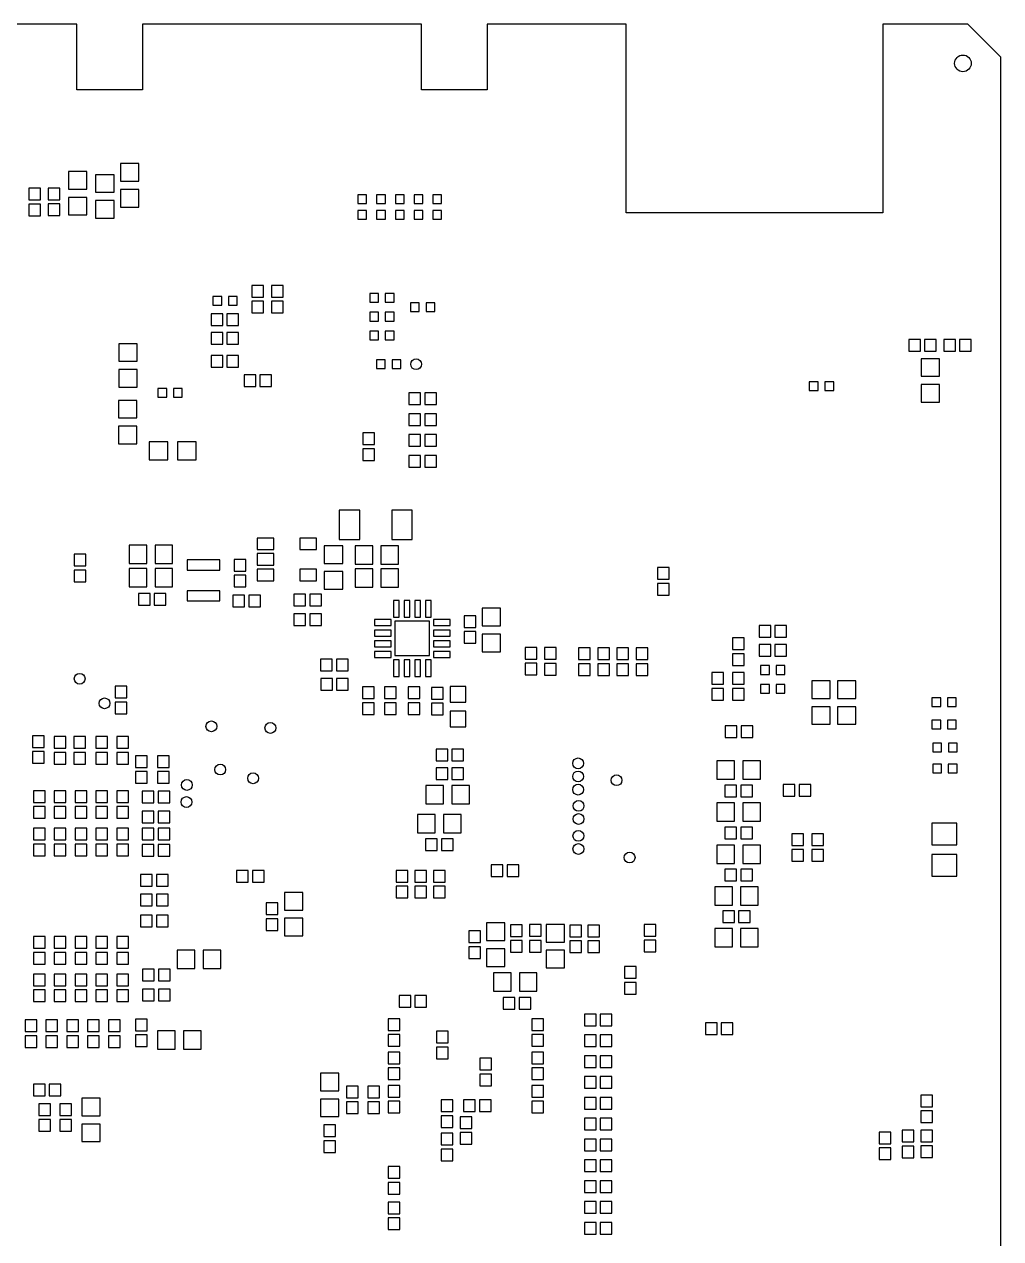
# Model space of a CAD drawing. Extents: x -6 to 122, y -39 to 112.
# Drawn here: x 57.1 to 116.6, y 37.6 to 111.6 of the extents above; entities that cross this region are included whole.
import ezdxf

# ---------------------------------------------------------------- set-up
doc = ezdxf.new("R2010")
doc.units = 0
doc.layers.add('BG_OUTLINE', color=253, linetype='CONTINUOUS')
doc.layers.add('PIN_PASTEMASK_BOTTOM', color=85, linetype='CONTINUOUS')

msp = doc.modelspace()

# ---------------------------------------------------------------- linework, layer by layer
at = {"layer": 'BG_OUTLINE'}
for points in [[(60.300006, 111.59998), (33.00001, 111.59998)], [(60.300006, 107.599988), (60.300006, 111.59998)], [(81.300015, 111.59998), (64.299998, 111.59998)], [(64.299998, 111.59998), (64.299998, 107.599988)], [(81.300015, 107.599988), (81.300015, 111.59998)], [(93.774971, 111.59998), (85.300007, 111.59998)], [(85.300007, 111.59998), (85.300007, 107.599988)], [(93.774971, 100.100003), (93.774971, 111.59998)], [(114.599999, 111.59998), (109.424978, 111.600005)], [(109.424978, 111.600005), (109.424978, 100.100003)], [(116.599995, 109.599984), (114.599999, 111.59998)], [(116.599995, 7.999984), (116.599995, 109.599984)], [(64.299998, 107.599988), (60.300006, 107.599988)], [(85.300007, 107.599988), (81.300015, 107.599988)], [(109.424978, 100.100003), (93.774971, 100.100003)]]:
    msp.add_lwpolyline(points, dxfattribs=at)
at = {"layer": 'PIN_PASTEMASK_BOTTOM'}
for points in [[(64.078968, 103.107287), (62.961368, 103.107287), (62.961368, 102.034899), (64.078968, 102.034899)], [(59.795715, 101.552705), (60.913315, 101.552705), (60.913315, 102.625093), (59.795715, 102.625093)], [(61.445318, 101.358852), (62.562918, 101.358852), (62.562918, 102.43124), (61.445318, 102.43124)], [(57.366967, 100.89327), (58.078167, 100.89327), (58.078167, 101.60447), (57.366967, 101.60447)], [(58.553858, 100.908561), (59.265058, 100.908561), (59.265058, 101.619761), (58.553858, 101.619761)], [(64.078968, 101.532487), (62.961368, 101.532487), (62.961368, 100.460099), (64.078968, 100.460099)], [(59.795715, 99.977905), (60.913315, 99.977905), (60.913315, 101.050293), (59.795715, 101.050293)], [(61.445318, 99.784052), (62.562918, 99.784052), (62.562918, 100.85644), (61.445318, 100.85644)], [(77.425398, 100.668557), (77.958798, 100.668557), (77.958798, 101.201957), (77.425398, 101.201957)], [(79.101798, 101.201931), (78.568398, 101.201931), (78.568398, 100.668531), (79.101798, 100.668531)], [(80.244798, 101.201957), (79.711398, 101.201957), (79.711398, 100.668557), (80.244798, 100.668557)], [(80.854398, 100.668557), (81.387798, 100.668557), (81.387798, 101.201957), (80.854398, 101.201957)], [(82.530798, 101.201957), (81.997398, 101.201957), (81.997398, 100.668557), (82.530798, 100.668557)], [(57.366967, 99.93056), (58.078167, 99.93056), (58.078167, 100.64176), (57.366967, 100.64176)], [(58.553858, 99.94585), (59.265058, 99.94585), (59.265058, 100.65705), (58.553858, 100.65705)], [(77.425398, 99.718546), (77.958798, 99.718546), (77.958798, 100.251946), (77.425398, 100.251946)], [(79.101798, 100.25192), (78.568398, 100.25192), (78.568398, 99.71852), (79.101798, 99.71852)], [(80.244798, 100.251946), (79.711398, 100.251946), (79.711398, 99.718546), (80.244798, 99.718546)], [(80.854398, 99.718546), (81.387798, 99.718546), (81.387798, 100.251946), (80.854398, 100.251946)], [(82.530798, 100.251946), (81.997398, 100.251946), (81.997398, 99.718546), (82.530798, 99.718546)], [(71.672298, 95.682562), (70.961098, 95.682562), (70.961098, 94.971362), (71.672298, 94.971362)], [(72.866098, 95.682562), (72.154898, 95.682562), (72.154898, 94.971362), (72.866098, 94.971362)], [(69.127192, 94.478551), (69.127192, 95.011951), (68.593792, 95.011951), (68.593792, 94.478551)], [(70.077203, 94.478551), (70.077203, 95.011951), (69.543803, 95.011951), (69.543803, 94.478551)], [(78.144192, 95.189751), (78.144192, 94.656351), (78.677592, 94.656351), (78.677592, 95.189751)], [(79.094203, 95.189751), (79.094203, 94.656351), (79.627603, 94.656351), (79.627603, 95.189751)], [(71.672298, 94.719851), (70.961098, 94.719851), (70.961098, 94.008651), (71.672298, 94.008651)], [(72.866098, 94.719851), (72.154898, 94.719851), (72.154898, 94.008651), (72.866098, 94.008651)], [(78.144218, 94.046751), (78.144218, 93.513351), (78.677618, 93.513351), (78.677618, 94.046751)], [(79.094228, 94.046751), (79.094228, 93.513351), (79.627628, 93.513351), (79.627628, 94.046751)], [(81.166792, 94.097551), (81.166792, 94.630951), (80.633392, 94.630951), (80.633392, 94.097551)], [(82.116803, 94.097551), (82.116803, 94.630951), (81.583403, 94.630951), (81.583403, 94.097551)], [(68.474387, 93.957851), (68.474387, 93.246651), (69.185587, 93.246651), (69.185587, 93.957851)], [(69.437098, 93.957851), (69.437098, 93.246651), (70.148298, 93.246651), (70.148298, 93.957851)], [(68.474387, 92.814851), (68.474387, 92.103651), (69.185587, 92.103651), (69.185587, 92.814851)], [(69.437098, 92.814851), (69.437098, 92.103651), (70.148298, 92.103651), (70.148298, 92.814851)], [(78.144192, 92.903751), (78.144192, 92.370351), (78.677592, 92.370351), (78.677592, 92.903751)], [(79.094203, 92.903751), (79.094203, 92.370351), (79.627603, 92.370351), (79.627603, 92.903751)], [(62.852402, 91.056663), (63.970002, 91.056663), (63.970002, 92.129051), (62.852402, 92.129051)], [(111.711689, 91.6686), (111.711689, 92.3798), (111.000489, 92.3798), (111.000489, 91.6686)], [(112.6744, 91.6686), (112.6744, 92.3798), (111.9632, 92.3798), (111.9632, 91.6686)], [(113.127587, 92.383051), (113.127587, 91.671851), (113.838787, 91.671851), (113.838787, 92.383051)], [(114.090298, 92.383051), (114.090298, 91.671851), (114.801498, 91.671851), (114.801498, 92.383051)], [(68.474387, 91.417851), (68.474387, 90.706651), (69.185587, 90.706651), (69.185587, 91.417851)], [(69.437098, 91.417851), (69.437098, 90.706651), (70.148298, 90.706651), (70.148298, 91.417851)], [(78.557095, 91.1479), (78.557095, 90.6145), (79.090495, 90.6145), (79.090495, 91.1479)], [(79.507105, 91.1479), (79.507105, 90.6145), (80.040505, 90.6145), (80.040505, 91.1479)], [(112.873587, 91.214194), (111.755987, 91.214194), (111.755987, 90.141806), (112.873587, 90.141806)], [(62.852402, 89.481863), (63.970002, 89.481863), (63.970002, 90.554251), (62.852402, 90.554251)], [(70.485559, 90.234211), (70.485559, 89.523011), (71.196759, 89.523011), (71.196759, 90.234211)], [(71.44827, 90.234211), (71.44827, 89.523011), (72.15947, 89.523011), (72.15947, 90.234211)], [(104.937255, 89.803732), (104.937255, 89.270332), (105.470655, 89.270332), (105.470655, 89.803732)], [(105.887266, 89.803732), (105.887266, 89.270332), (106.420666, 89.270332), (106.420666, 89.803732)], [(112.873587, 89.639394), (111.755987, 89.639394), (111.755987, 88.567006), (112.873587, 88.567006)], [(65.774367, 88.865151), (65.774367, 89.398551), (65.240967, 89.398551), (65.240967, 88.865151)], [(66.724378, 88.865151), (66.724378, 89.398551), (66.190978, 89.398551), (66.190978, 88.865151)], [(81.248098, 88.420651), (81.248098, 89.131851), (80.536898, 89.131851), (80.536898, 88.420651)], [(82.210808, 88.420651), (82.210808, 89.131851), (81.499608, 89.131851), (81.499608, 88.420651)], [(62.827002, 87.602263), (63.944602, 87.602263), (63.944602, 88.674651), (62.827002, 88.674651)], [(81.248098, 87.150651), (81.248098, 87.861851), (80.536898, 87.861851), (80.536898, 87.150651)], [(82.210808, 87.150651), (82.210808, 87.861851), (81.499608, 87.861851), (81.499608, 87.150651)], [(62.827002, 86.027463), (63.944602, 86.027463), (63.944602, 87.099851), (62.827002, 87.099851)], [(77.717498, 85.982251), (78.428698, 85.982251), (78.428698, 86.693451), (77.717498, 86.693451)], [(65.842998, 85.055151), (65.842998, 86.147351), (64.699998, 86.147351), (64.699998, 85.055151)], [(67.570198, 85.055151), (67.570198, 86.147351), (66.427198, 86.147351), (66.427198, 85.055151)], [(81.248098, 85.880651), (81.248098, 86.591851), (80.536898, 86.591851), (80.536898, 85.880651)], [(82.210808, 85.880651), (82.210808, 86.591851), (81.499608, 86.591851), (81.499608, 85.880651)], [(77.717498, 85.01954), (78.428698, 85.01954), (78.428698, 85.73074), (77.717498, 85.73074)], [(81.248098, 84.610651), (81.248098, 85.321851), (80.536898, 85.321851), (80.536898, 84.610651)], [(82.210808, 84.610651), (82.210808, 85.321851), (81.499608, 85.321851), (81.499608, 84.610651)], [(77.537742, 80.190492), (77.537742, 81.991403), (76.288036, 81.991403), (76.288036, 80.190492)], [(80.738142, 80.190492), (80.738142, 81.991403), (79.488436, 81.991403), (79.488436, 80.190492)], [(71.295108, 79.585629), (72.295106, 79.585629), (72.295106, 80.285628), (71.295108, 80.285628)], [(73.895102, 79.585629), (74.8951, 79.585629), (74.8951, 80.285628), (73.895102, 80.285628)], [(60.851898, 79.299562), (60.140698, 79.299562), (60.140698, 78.588362), (60.851898, 78.588362)], [(64.563092, 78.743226), (64.563092, 79.860826), (63.490704, 79.860826), (63.490704, 78.743226)], [(66.137892, 78.743226), (66.137892, 79.860826), (65.065504, 79.860826), (65.065504, 78.743226)], [(71.295108, 78.635619), (72.295106, 78.635619), (72.295106, 79.335617), (71.295108, 79.335617)], [(76.498272, 79.812845), (75.380672, 79.812845), (75.380672, 78.740457), (76.498272, 78.740457)], [(78.329892, 78.692426), (78.329892, 79.810026), (77.257504, 79.810026), (77.257504, 78.692426)], [(79.904692, 78.692426), (79.904692, 79.810026), (78.832304, 79.810026), (78.832304, 78.692426)], [(67.014725, 78.326767), (69.014721, 78.326767), (69.014721, 78.95176), (67.014725, 78.95176)], [(69.88871, 78.274723), (70.59991, 78.274723), (70.59991, 78.985923), (69.88871, 78.985923)], [(96.403287, 78.484755), (95.692087, 78.484755), (95.692087, 77.773555), (96.403287, 77.773555)], [(60.851898, 78.336851), (60.140698, 78.336851), (60.140698, 77.625651), (60.851898, 77.625651)], [(64.563092, 77.320877), (64.563092, 78.438477), (63.490704, 78.438477), (63.490704, 77.320877)], [(66.137892, 77.320877), (66.137892, 78.438477), (65.065504, 78.438477), (65.065504, 77.320877)], [(69.88871, 77.312012), (70.59991, 77.312012), (70.59991, 78.023212), (69.88871, 78.023212)], [(71.295108, 77.685608), (72.295106, 77.685608), (72.295106, 78.385606), (71.295108, 78.385606)], [(73.895102, 77.685608), (74.8951, 77.685608), (74.8951, 78.385606), (73.895102, 78.385606)], [(76.498272, 78.238045), (75.380672, 78.238045), (75.380672, 77.165657), (76.498272, 77.165657)], [(78.329892, 77.295426), (78.329892, 78.413026), (77.257504, 78.413026), (77.257504, 77.295426)], [(79.904692, 77.295426), (79.904692, 78.413026), (78.832304, 78.413026), (78.832304, 77.295426)], [(67.014725, 76.45179), (69.014721, 76.45179), (69.014721, 77.076783), (67.014725, 77.076783)], [(96.403287, 77.522045), (95.692087, 77.522045), (95.692087, 76.810845), (96.403287, 76.810845)], [(64.763498, 76.203251), (64.763498, 76.914451), (64.052298, 76.914451), (64.052298, 76.203251)], [(65.726208, 76.203251), (65.726208, 76.914451), (65.015008, 76.914451), (65.015008, 76.203251)], [(70.524218, 76.091948), (70.524218, 76.803148), (69.813018, 76.803148), (69.813018, 76.091948)], [(71.486928, 76.091948), (71.486928, 76.803148), (70.775728, 76.803148), (70.775728, 76.091948)], [(74.237698, 76.152451), (74.237698, 76.863651), (73.526498, 76.863651), (73.526498, 76.152451)], [(75.200408, 76.152451), (75.200408, 76.863651), (74.489208, 76.863651), (74.489208, 76.152451)], [(79.587192, 76.472745), (79.587192, 75.456745), (79.942792, 75.456745), (79.942792, 76.472745)], [(80.237203, 76.472745), (80.237203, 75.456745), (80.592803, 75.456745), (80.592803, 76.472745)], [(80.887392, 76.472745), (80.887392, 75.456745), (81.242992, 75.456745), (81.242992, 76.472745)], [(81.537404, 76.472745), (81.537404, 75.456745), (81.893004, 75.456745), (81.893004, 76.472745)], [(73.528987, 75.669851), (73.528987, 74.958651), (74.240187, 74.958651), (74.240187, 75.669851)], [(74.491698, 75.669851), (74.491698, 74.958651), (75.202898, 74.958651), (75.202898, 75.669851)], [(84.620202, 75.553062), (83.909002, 75.553062), (83.909002, 74.841862), (84.620202, 74.841862)], [(86.124948, 76.002845), (85.007348, 76.002845), (85.007348, 74.930457), (86.124948, 74.930457)], [(78.428698, 74.958651), (79.444698, 74.958651), (79.444698, 75.314251), (78.428698, 75.314251)], [(81.794198, 73.117151), (81.794198, 75.225351), (79.685998, 75.225351), (79.685998, 73.117151)], [(82.035498, 74.958651), (83.051498, 74.958651), (83.051498, 75.314251), (82.035498, 75.314251)], [(102.584098, 74.247451), (102.584098, 74.958651), (101.872898, 74.958651), (101.872898, 74.247451)], [(103.546808, 74.247451), (103.546808, 74.958651), (102.835608, 74.958651), (102.835608, 74.247451)], [(78.428698, 74.30864), (79.444698, 74.30864), (79.444698, 74.66424), (78.428698, 74.66424)], [(82.035498, 74.30864), (83.051498, 74.30864), (83.051498, 74.66424), (82.035498, 74.66424)], [(84.620202, 74.590351), (83.909002, 74.590351), (83.909002, 73.879151), (84.620202, 73.879151)], [(86.124948, 74.428045), (85.007348, 74.428045), (85.007348, 73.355657), (86.124948, 73.355657)], [(100.958498, 74.194162), (100.247298, 74.194162), (100.247298, 73.482962), (100.958498, 73.482962)], [(78.428698, 73.658654), (79.444698, 73.658654), (79.444698, 74.014254), (78.428698, 74.014254)], [(78.428698, 73.008642), (79.444698, 73.008642), (79.444698, 73.364242), (78.428698, 73.364242)], [(82.035498, 73.658654), (83.051498, 73.658654), (83.051498, 74.014254), (82.035498, 74.014254)], [(82.035498, 73.008642), (83.051498, 73.008642), (83.051498, 73.364242), (82.035498, 73.364242)], [(87.623498, 72.901251), (88.334698, 72.901251), (88.334698, 73.612451), (87.623498, 73.612451)], [(89.503098, 73.609962), (88.791898, 73.609962), (88.791898, 72.898762), (89.503098, 72.898762)], [(91.585898, 73.584562), (90.874698, 73.584562), (90.874698, 72.873362), (91.585898, 72.873362)], [(92.754298, 73.584562), (92.043098, 73.584562), (92.043098, 72.873362), (92.754298, 72.873362)], [(93.211498, 72.875851), (93.922698, 72.875851), (93.922698, 73.587051), (93.211498, 73.587051)], [(95.091098, 73.584562), (94.379898, 73.584562), (94.379898, 72.873362), (95.091098, 72.873362)], [(101.875387, 73.790251), (101.875387, 73.079051), (102.586587, 73.079051), (102.586587, 73.790251)], [(102.838098, 73.790251), (102.838098, 73.079051), (103.549298, 73.079051), (103.549298, 73.790251)], [(75.862764, 72.194496), (75.862764, 72.905696), (75.151564, 72.905696), (75.151564, 72.194496)], [(76.825475, 72.194496), (76.825475, 72.905696), (76.114275, 72.905696), (76.114275, 72.194496)], [(79.587192, 72.865945), (79.587192, 71.849945), (79.942792, 71.849945), (79.942792, 72.865945)], [(80.237203, 72.865945), (80.237203, 71.849945), (80.592803, 71.849945), (80.592803, 72.865945)], [(80.887392, 72.865945), (80.887392, 71.849945), (81.242992, 71.849945), (81.242992, 72.865945)], [(81.537404, 72.865945), (81.537404, 71.849945), (81.893004, 71.849945), (81.893004, 72.865945)], [(87.623498, 71.93854), (88.334698, 71.93854), (88.334698, 72.64974), (87.623498, 72.64974)], [(89.503098, 72.647251), (88.791898, 72.647251), (88.791898, 71.936051), (89.503098, 71.936051)], [(91.585898, 72.621851), (90.874698, 72.621851), (90.874698, 71.910651), (91.585898, 71.910651)], [(92.754298, 72.621851), (92.043098, 72.621851), (92.043098, 71.910651), (92.754298, 71.910651)], [(93.211498, 71.91314), (93.922698, 71.91314), (93.922698, 72.62434), (93.211498, 72.62434)], [(95.091098, 72.621851), (94.379898, 72.621851), (94.379898, 71.910651), (95.091098, 71.910651)], [(100.958498, 73.231451), (100.247298, 73.231451), (100.247298, 72.520251), (100.958498, 72.520251)], [(99.713898, 72.085962), (99.002698, 72.085962), (99.002698, 71.374762), (99.713898, 71.374762)], [(100.958498, 72.085962), (100.247298, 72.085962), (100.247298, 71.374762), (100.958498, 71.374762)], [(102.502818, 71.9741), (102.502818, 72.5075), (101.969418, 72.5075), (101.969418, 71.9741)], [(103.452828, 71.9741), (103.452828, 72.5075), (102.919428, 72.5075), (102.919428, 71.9741)], [(62.629898, 70.539051), (63.341098, 70.539051), (63.341098, 71.250251), (62.629898, 71.250251)], [(75.1586, 71.717306), (75.1586, 71.006106), (75.8698, 71.006106), (75.8698, 71.717306)], [(76.121311, 71.717306), (76.121311, 71.006106), (76.832511, 71.006106), (76.832511, 71.717306)], [(78.409902, 71.212151), (77.698702, 71.212151), (77.698702, 70.500951), (78.409902, 70.500951)], [(79.045003, 70.500951), (79.756203, 70.500951), (79.756203, 71.212151), (79.045003, 71.212151)], [(80.498798, 70.500951), (81.209998, 70.500951), (81.209998, 71.212151), (80.498798, 71.212151)], [(81.911596, 70.473748), (82.622796, 70.473748), (82.622796, 71.184948), (81.911596, 71.184948)], [(84.010348, 70.279489), (84.010348, 71.231989), (83.057848, 71.231989), (83.057848, 70.279489)], [(99.713898, 71.123251), (99.002698, 71.123251), (99.002698, 70.412051), (99.713898, 70.412051)], [(100.958498, 71.123251), (100.247298, 71.123251), (100.247298, 70.412051), (100.958498, 70.412051)], [(102.502792, 70.831151), (102.502792, 71.364551), (101.969392, 71.364551), (101.969392, 70.831151)], [(103.452803, 70.831151), (103.452803, 71.364551), (102.919403, 71.364551), (102.919403, 70.831151)], [(105.0798, 70.507606), (106.1974, 70.507606), (106.1974, 71.579994), (105.0798, 71.579994)], [(107.7722, 71.579994), (106.6546, 71.579994), (106.6546, 70.507606), (107.7722, 70.507606)], [(112.942192, 70.019697), (112.942192, 70.553097), (112.408792, 70.553097), (112.408792, 70.019697)], [(113.892203, 70.019697), (113.892203, 70.553097), (113.358803, 70.553097), (113.358803, 70.019697)], [(62.629898, 69.57634), (63.341098, 69.57634), (63.341098, 70.28754), (62.629898, 70.28754)], [(78.409902, 70.24944), (77.698702, 70.24944), (77.698702, 69.53824), (78.409902, 69.53824)], [(79.045003, 69.53824), (79.756203, 69.53824), (79.756203, 70.24944), (79.045003, 70.24944)], [(80.498798, 69.53824), (81.209998, 69.53824), (81.209998, 70.24944), (80.498798, 70.24944)], [(81.911596, 69.511037), (82.622796, 69.511037), (82.622796, 70.222237), (81.911596, 70.222237)], [(84.010348, 68.779314), (84.010348, 69.731814), (83.057848, 69.731814), (83.057848, 68.779314)], [(105.0798, 68.932806), (106.1974, 68.932806), (106.1974, 70.005194), (105.0798, 70.005194)], [(107.7722, 70.005194), (106.6546, 70.005194), (106.6546, 68.932806), (107.7722, 68.932806)], [(112.945164, 68.652771), (112.945164, 69.186171), (112.411764, 69.186171), (112.411764, 68.652771)], [(113.895175, 68.652771), (113.895175, 69.186171), (113.361775, 69.186171), (113.361775, 68.652771)], [(58.313828, 68.234941), (57.602628, 68.234941), (57.602628, 67.523741), (58.313828, 67.523741)], [(59.635949, 68.18282), (58.924749, 68.18282), (58.924749, 67.47162), (59.635949, 67.47162)], [(60.831451, 68.18282), (60.120251, 68.18282), (60.120251, 67.47162), (60.831451, 67.47162)], [(62.175949, 68.18282), (61.464749, 68.18282), (61.464749, 67.47162), (62.175949, 67.47162)], [(63.445949, 68.18282), (62.734749, 68.18282), (62.734749, 67.47162), (63.445949, 67.47162)], [(99.817987, 68.837251), (99.817987, 68.126051), (100.529187, 68.126051), (100.529187, 68.837251)], [(100.780698, 68.837251), (100.780698, 68.126051), (101.491898, 68.126051), (101.491898, 68.837251)], [(82.899199, 66.703651), (82.899199, 67.414851), (82.187999, 67.414851), (82.187999, 66.703651)], [(83.86191, 66.703651), (83.86191, 67.414851), (83.15071, 67.414851), (83.15071, 66.703651)], [(113.001857, 67.257498), (113.001857, 67.790898), (112.468457, 67.790898), (112.468457, 67.257498)], [(113.951868, 67.257498), (113.951868, 67.790898), (113.418468, 67.790898), (113.418468, 67.257498)], [(58.313828, 67.27223), (57.602628, 67.27223), (57.602628, 66.56103), (58.313828, 66.56103)], [(59.635949, 67.220109), (58.924749, 67.220109), (58.924749, 66.508909), (59.635949, 66.508909)], [(60.831451, 67.220109), (60.120251, 67.220109), (60.120251, 66.508909), (60.831451, 66.508909)], [(62.175949, 67.220109), (61.464749, 67.220109), (61.464749, 66.508909), (62.175949, 66.508909)], [(63.445949, 67.220109), (62.734749, 67.220109), (62.734749, 66.508909), (63.445949, 66.508909)], [(64.587349, 67.012642), (63.876149, 67.012642), (63.876149, 66.301442), (64.587349, 66.301442)], [(65.933549, 67.012642), (65.222349, 67.012642), (65.222349, 66.301442), (65.933549, 66.301442)], [(99.304704, 66.703677), (99.304704, 65.586077), (100.377092, 65.586077), (100.377092, 66.703677)], [(100.879504, 66.703677), (100.879504, 65.586077), (101.951892, 65.586077), (101.951892, 66.703677)], [(64.587349, 66.049931), (63.876149, 66.049931), (63.876149, 65.338731), (64.587349, 65.338731)], [(65.933549, 66.049931), (65.222349, 66.049931), (65.222349, 65.338731), (65.933549, 65.338731)], [(82.190387, 66.271851), (82.190387, 65.560651), (82.901587, 65.560651), (82.901587, 66.271851)], [(83.153098, 66.271851), (83.153098, 65.560651), (83.864298, 65.560651), (83.864298, 66.271851)], [(112.99063, 65.97269), (112.99063, 66.50609), (112.45723, 66.50609), (112.45723, 65.97269)], [(113.940641, 65.97269), (113.940641, 66.50609), (113.407241, 66.50609), (113.407241, 65.97269)], [(82.647892, 64.087426), (82.647892, 65.205026), (81.575504, 65.205026), (81.575504, 64.087426)], [(84.222692, 64.087426), (84.222692, 65.205026), (83.150304, 65.205026), (83.150304, 64.087426)], [(100.501298, 64.519251), (100.501298, 65.230451), (99.790098, 65.230451), (99.790098, 64.519251)], [(101.464008, 64.519251), (101.464008, 65.230451), (100.752808, 65.230451), (100.752808, 64.519251)], [(103.348587, 65.255851), (103.348587, 64.544651), (104.059787, 64.544651), (104.059787, 65.255851)], [(104.311298, 65.255851), (104.311298, 64.544651), (105.022498, 64.544651), (105.022498, 65.255851)], [(58.365949, 64.879525), (57.654749, 64.879525), (57.654749, 64.168325), (58.365949, 64.168325)], [(59.635949, 64.879525), (58.924749, 64.879525), (58.924749, 64.168325), (59.635949, 64.168325)], [(60.905949, 64.879525), (60.194749, 64.879525), (60.194749, 64.168325), (60.905949, 64.168325)], [(62.175949, 64.879525), (61.464749, 64.879525), (61.464749, 64.168325), (62.175949, 64.168325)], [(63.445949, 64.879525), (62.734749, 64.879525), (62.734749, 64.168325), (63.445949, 64.168325)], [(64.995349, 64.144931), (64.995349, 64.856131), (64.284149, 64.856131), (64.284149, 64.144931)], [(65.95806, 64.144931), (65.95806, 64.856131), (65.24686, 64.856131), (65.24686, 64.144931)], [(58.365949, 63.916814), (57.654749, 63.916814), (57.654749, 63.205614), (58.365949, 63.205614)], [(59.635949, 63.916814), (58.924749, 63.916814), (58.924749, 63.205614), (59.635949, 63.205614)], [(60.905949, 63.916814), (60.194749, 63.916814), (60.194749, 63.205614), (60.905949, 63.205614)], [(62.175949, 63.916814), (61.464749, 63.916814), (61.464749, 63.205614), (62.175949, 63.205614)], [(63.445949, 63.916814), (62.734749, 63.916814), (62.734749, 63.205614), (63.445949, 63.205614)], [(99.304704, 64.138277), (99.304704, 63.020677), (100.377092, 63.020677), (100.377092, 64.138277)], [(100.879504, 64.138277), (100.879504, 63.020677), (101.951892, 63.020677), (101.951892, 64.138277)], [(64.995349, 62.926214), (64.995349, 63.637414), (64.284149, 63.637414), (64.284149, 62.926214)], [(65.95806, 62.926214), (65.95806, 63.637414), (65.24686, 63.637414), (65.24686, 62.926214)], [(82.139892, 62.309451), (82.139892, 63.427051), (81.067504, 63.427051), (81.067504, 62.309451)], [(83.714692, 62.309451), (83.714692, 63.427051), (82.642304, 63.427051), (82.642304, 62.309451)], [(57.654749, 61.884814), (58.365949, 61.884814), (58.365949, 62.596014), (57.654749, 62.596014)], [(58.924749, 61.884814), (59.635949, 61.884814), (59.635949, 62.596014), (58.924749, 62.596014)], [(60.194749, 61.884814), (60.905949, 61.884814), (60.905949, 62.596014), (60.194749, 62.596014)], [(61.464749, 61.884814), (62.175949, 61.884814), (62.175949, 62.596014), (61.464749, 62.596014)], [(62.734749, 61.884814), (63.445949, 61.884814), (63.445949, 62.596014), (62.734749, 62.596014)], [(64.995349, 61.891723), (64.995349, 62.602923), (64.284149, 62.602923), (64.284149, 61.891723)], [(65.95806, 61.891723), (65.95806, 62.602923), (65.24686, 62.602923), (65.24686, 61.891723)], [(100.501298, 61.953851), (100.501298, 62.665051), (99.790098, 62.665051), (99.790098, 61.953851)], [(101.464008, 61.953851), (101.464008, 62.665051), (100.752808, 62.665051), (100.752808, 61.953851)], [(104.590698, 62.256162), (103.879498, 62.256162), (103.879498, 61.544962), (104.590698, 61.544962)], [(105.809898, 62.256162), (105.098698, 62.256162), (105.098698, 61.544962), (105.809898, 61.544962)], [(112.397794, 61.584611), (113.921794, 61.584611), (113.921794, 62.905411), (112.397794, 62.905411)], [(57.654749, 60.922103), (58.365949, 60.922103), (58.365949, 61.633303), (57.654749, 61.633303)], [(58.924749, 60.922103), (59.635949, 60.922103), (59.635949, 61.633303), (58.924749, 61.633303)], [(60.194749, 60.922103), (60.905949, 60.922103), (60.905949, 61.633303), (60.194749, 61.633303)], [(61.464749, 60.922103), (62.175949, 60.922103), (62.175949, 61.633303), (61.464749, 61.633303)], [(62.734749, 60.922103), (63.445949, 60.922103), (63.445949, 61.633303), (62.734749, 61.633303)], [(64.995349, 60.894214), (64.995349, 61.605414), (64.284149, 61.605414), (64.284149, 60.894214)], [(65.95806, 60.894214), (65.95806, 61.605414), (65.24686, 61.605414), (65.24686, 60.894214)], [(81.555387, 61.953851), (81.555387, 61.242651), (82.266587, 61.242651), (82.266587, 61.953851)], [(82.518098, 61.953851), (82.518098, 61.242651), (83.229298, 61.242651), (83.229298, 61.953851)], [(99.304704, 61.572978), (99.304704, 60.455378), (100.377092, 60.455378), (100.377092, 61.572978)], [(100.879504, 61.572978), (100.879504, 60.455378), (101.951892, 60.455378), (101.951892, 61.572978)], [(104.590698, 61.293451), (103.879498, 61.293451), (103.879498, 60.582251), (104.590698, 60.582251)], [(105.809898, 61.293451), (105.098698, 61.293451), (105.098698, 60.582251), (105.809898, 60.582251)], [(112.397794, 59.684691), (113.921794, 59.684691), (113.921794, 61.005491), (112.397794, 61.005491)], [(70.742404, 59.305901), (70.742404, 60.017101), (70.031204, 60.017101), (70.031204, 59.305901)], [(71.705114, 59.305901), (71.705114, 60.017101), (70.993914, 60.017101), (70.993914, 59.305901)], [(80.460698, 60.020962), (79.749498, 60.020962), (79.749498, 59.309762), (80.460698, 59.309762)], [(80.892498, 59.312251), (81.603698, 59.312251), (81.603698, 60.023451), (80.892498, 60.023451)], [(82.746698, 60.020962), (82.035498, 60.020962), (82.035498, 59.309762), (82.746698, 59.309762)], [(85.554718, 60.36531), (85.554718, 59.65411), (86.265918, 59.65411), (86.265918, 60.36531)], [(86.517429, 60.36531), (86.517429, 59.65411), (87.228629, 59.65411), (87.228629, 60.36531)], [(100.501298, 59.388451), (100.501298, 60.099651), (99.790098, 60.099651), (99.790098, 59.388451)], [(101.464008, 59.388451), (101.464008, 60.099651), (100.752808, 60.099651), (100.752808, 59.388451)], [(64.893749, 59.065414), (64.893749, 59.776614), (64.182549, 59.776614), (64.182549, 59.065414)], [(65.85646, 59.065414), (65.85646, 59.776614), (65.14526, 59.776614), (65.14526, 59.065414)], [(64.893749, 57.858914), (64.893749, 58.570114), (64.182549, 58.570114), (64.182549, 57.858914)], [(65.85646, 57.858914), (65.85646, 58.570114), (65.14526, 58.570114), (65.14526, 57.858914)], [(72.948038, 57.610019), (74.065638, 57.610019), (74.065638, 58.682407), (72.948038, 58.682407)], [(80.460698, 59.058251), (79.749498, 59.058251), (79.749498, 58.347051), (80.460698, 58.347051)], [(80.892498, 58.34954), (81.603698, 58.34954), (81.603698, 59.06074), (80.892498, 59.06074)], [(82.746698, 59.058251), (82.035498, 59.058251), (82.035498, 58.347051), (82.746698, 58.347051)], [(99.177704, 59.032877), (99.177704, 57.915277), (100.250092, 57.915277), (100.250092, 59.032877)], [(100.752504, 59.032877), (100.752504, 57.915277), (101.824892, 57.915277), (101.824892, 59.032877)], [(71.830438, 57.332118), (72.541638, 57.332118), (72.541638, 58.043318), (71.830438, 58.043318)], [(64.893749, 56.588914), (64.893749, 57.300114), (64.182549, 57.300114), (64.182549, 56.588914)], [(65.85646, 56.588914), (65.85646, 57.300114), (65.14526, 57.300114), (65.14526, 56.588914)], [(71.830438, 56.369407), (72.541638, 56.369407), (72.541638, 57.080607), (71.830438, 57.080607)], [(72.948038, 56.035219), (74.065638, 56.035219), (74.065638, 57.107607), (72.948038, 57.107607)], [(100.374298, 56.848451), (100.374298, 57.559651), (99.663098, 57.559651), (99.663098, 56.848451)], [(101.337008, 56.848451), (101.337008, 57.559651), (100.625808, 57.559651), (100.625808, 56.848451)], [(84.194498, 55.629251), (84.905698, 55.629251), (84.905698, 56.340451), (84.194498, 56.340451)], [(86.378898, 56.825845), (85.261298, 56.825845), (85.261298, 55.753457), (86.378898, 55.753457)], [(87.445698, 56.718962), (86.734498, 56.718962), (86.734498, 56.007762), (87.445698, 56.007762)], [(87.877498, 56.010251), (88.588698, 56.010251), (88.588698, 56.721451), (87.877498, 56.721451)], [(90.008735, 56.729986), (88.891135, 56.729986), (88.891135, 55.657598), (90.008735, 55.657598)], [(91.052498, 56.693562), (90.341298, 56.693562), (90.341298, 55.982362), (91.052498, 55.982362)], [(92.144698, 56.693562), (91.433498, 56.693562), (91.433498, 55.982362), (92.144698, 55.982362)], [(95.583223, 56.728665), (94.872023, 56.728665), (94.872023, 56.017465), (95.583223, 56.017465)], [(99.177704, 56.492851), (99.177704, 55.375251), (100.250092, 55.375251), (100.250092, 56.492851)], [(100.752504, 56.492851), (100.752504, 55.375251), (101.824892, 55.375251), (101.824892, 56.492851)], [(58.365949, 55.989525), (57.654749, 55.989525), (57.654749, 55.278325), (58.365949, 55.278325)], [(59.635949, 55.989525), (58.924749, 55.989525), (58.924749, 55.278325), (59.635949, 55.278325)], [(60.905949, 55.989525), (60.194749, 55.989525), (60.194749, 55.278325), (60.905949, 55.278325)], [(62.175949, 55.989525), (61.464749, 55.989525), (61.464749, 55.278325), (62.175949, 55.278325)], [(63.445949, 55.989525), (62.734749, 55.989525), (62.734749, 55.278325), (63.445949, 55.278325)], [(87.445698, 55.756251), (86.734498, 55.756251), (86.734498, 55.045051), (87.445698, 55.045051)], [(87.877498, 55.04754), (88.588698, 55.04754), (88.588698, 55.75874), (87.877498, 55.75874)], [(91.052498, 55.730851), (90.341298, 55.730851), (90.341298, 55.019651), (91.052498, 55.019651)], [(92.144698, 55.730851), (91.433498, 55.730851), (91.433498, 55.019651), (92.144698, 55.019651)], [(95.583223, 55.765954), (94.872023, 55.765954), (94.872023, 55.054754), (95.583223, 55.054754)], [(58.365949, 55.026814), (57.654749, 55.026814), (57.654749, 54.315614), (58.365949, 54.315614)], [(59.635949, 55.026814), (58.924749, 55.026814), (58.924749, 54.315614), (59.635949, 54.315614)], [(60.905949, 55.026814), (60.194749, 55.026814), (60.194749, 54.315614), (60.905949, 54.315614)], [(62.175949, 55.026814), (61.464749, 55.026814), (61.464749, 54.315614), (62.175949, 54.315614)], [(63.445949, 55.026814), (62.734749, 55.026814), (62.734749, 54.315614), (63.445949, 54.315614)], [(67.489832, 54.056813), (67.489832, 55.174413), (66.417444, 55.174413), (66.417444, 54.056813)], [(69.064632, 54.056813), (69.064632, 55.174413), (67.992244, 55.174413), (67.992244, 54.056813)], [(84.194498, 54.66654), (84.905698, 54.66654), (84.905698, 55.37774), (84.194498, 55.37774)], [(86.378898, 55.251045), (85.261298, 55.251045), (85.261298, 54.178657), (86.378898, 54.178657)], [(90.008735, 55.155186), (88.891135, 55.155186), (88.891135, 54.082798), (90.008735, 54.082798)], [(93.674286, 53.451963), (94.385486, 53.451963), (94.385486, 54.163163), (93.674286, 54.163163)], [(57.654749, 52.994814), (58.365949, 52.994814), (58.365949, 53.706014), (57.654749, 53.706014)], [(58.924749, 52.994814), (59.635949, 52.994814), (59.635949, 53.706014), (58.924749, 53.706014)], [(60.194749, 52.994814), (60.905949, 52.994814), (60.905949, 53.706014), (60.194749, 53.706014)], [(61.464749, 52.994814), (62.175949, 52.994814), (62.175949, 53.706014), (61.464749, 53.706014)], [(62.734749, 52.994814), (63.445949, 52.994814), (63.445949, 53.706014), (62.734749, 53.706014)], [(65.020749, 53.286914), (65.020749, 53.998114), (64.309549, 53.998114), (64.309549, 53.286914)], [(65.98346, 53.286914), (65.98346, 53.998114), (65.27226, 53.998114), (65.27226, 53.286914)], [(85.690304, 53.775077), (85.690304, 52.657477), (86.762692, 52.657477), (86.762692, 53.775077)], [(87.265104, 53.775077), (87.265104, 52.657477), (88.337492, 52.657477), (88.337492, 53.775077)], [(57.654749, 52.032103), (58.365949, 52.032103), (58.365949, 52.743303), (57.654749, 52.743303)], [(58.924749, 52.032103), (59.635949, 52.032103), (59.635949, 52.743303), (58.924749, 52.743303)], [(60.194749, 52.032103), (60.905949, 52.032103), (60.905949, 52.743303), (60.194749, 52.743303)], [(61.464749, 52.032103), (62.175949, 52.032103), (62.175949, 52.743303), (61.464749, 52.743303)], [(62.734749, 52.032103), (63.445949, 52.032103), (63.445949, 52.743303), (62.734749, 52.743303)], [(65.020749, 52.080414), (65.020749, 52.791614), (64.309549, 52.791614), (64.309549, 52.080414)], [(65.98346, 52.080414), (65.98346, 52.791614), (65.27226, 52.791614), (65.27226, 52.080414)], [(93.674286, 52.489252), (94.385486, 52.489252), (94.385486, 53.200452), (93.674286, 53.200452)], [(79.933038, 52.410614), (79.933038, 51.699414), (80.644238, 51.699414), (80.644238, 52.410614)], [(80.895749, 52.410614), (80.895749, 51.699414), (81.606949, 51.699414), (81.606949, 52.410614)], [(86.283038, 52.283614), (86.283038, 51.572414), (86.994238, 51.572414), (86.994238, 52.283614)], [(87.245749, 52.283614), (87.245749, 51.572414), (87.956949, 51.572414), (87.956949, 52.283614)], [(91.236038, 51.267614), (91.236038, 50.556414), (91.947238, 50.556414), (91.947238, 51.267614)], [(92.198749, 51.267614), (92.198749, 50.556414), (92.909949, 50.556414), (92.909949, 51.267614)], [(57.146749, 50.200814), (57.857949, 50.200814), (57.857949, 50.912014), (57.146749, 50.912014)], [(58.416749, 50.200814), (59.127949, 50.200814), (59.127949, 50.912014), (58.416749, 50.912014)], [(59.686749, 50.200814), (60.397949, 50.200814), (60.397949, 50.912014), (59.686749, 50.912014)], [(60.956749, 50.200814), (61.667949, 50.200814), (61.667949, 50.912014), (60.956749, 50.912014)], [(62.226749, 50.200814), (62.937949, 50.200814), (62.937949, 50.912014), (62.226749, 50.912014)], [(64.588949, 50.960325), (63.877749, 50.960325), (63.877749, 50.249125), (64.588949, 50.249125)], [(79.270149, 50.277014), (79.981349, 50.277014), (79.981349, 50.988214), (79.270149, 50.988214)], [(88.033149, 50.277014), (88.744349, 50.277014), (88.744349, 50.988214), (88.033149, 50.988214)], [(99.311714, 50.015851), (99.311714, 50.727051), (98.600514, 50.727051), (98.600514, 50.015851)], [(100.274425, 50.015851), (100.274425, 50.727051), (99.563225, 50.727051), (99.563225, 50.015851)], [(57.146749, 49.238103), (57.857949, 49.238103), (57.857949, 49.949303), (57.146749, 49.949303)], [(58.416749, 49.238103), (59.127949, 49.238103), (59.127949, 49.949303), (58.416749, 49.949303)], [(59.686749, 49.238103), (60.397949, 49.238103), (60.397949, 49.949303), (59.686749, 49.949303)], [(60.956749, 49.238103), (61.667949, 49.238103), (61.667949, 49.949303), (60.956749, 49.949303)], [(62.226749, 49.238103), (62.937949, 49.238103), (62.937949, 49.949303), (62.226749, 49.949303)], [(64.588949, 49.997614), (63.877749, 49.997614), (63.877749, 49.286414), (64.588949, 49.286414)], [(65.223644, 50.246813), (65.223644, 49.129213), (66.296032, 49.129213), (66.296032, 50.246813)], [(66.798444, 50.246813), (66.798444, 49.129213), (67.870832, 49.129213), (67.870832, 50.246813)], [(79.270149, 49.314303), (79.981349, 49.314303), (79.981349, 50.025503), (79.270149, 50.025503)], [(82.927749, 50.223725), (82.216549, 50.223725), (82.216549, 49.512525), (82.927749, 49.512525)], [(88.033149, 49.314303), (88.744349, 49.314303), (88.744349, 50.025503), (88.033149, 50.025503)], [(91.236038, 49.997614), (91.236038, 49.286414), (91.947238, 49.286414), (91.947238, 49.997614)], [(92.198749, 49.997614), (92.198749, 49.286414), (92.909949, 49.286414), (92.909949, 49.997614)], [(79.270149, 48.245014), (79.981349, 48.245014), (79.981349, 48.956214), (79.270149, 48.956214)], [(82.927749, 49.261014), (82.216549, 49.261014), (82.216549, 48.549814), (82.927749, 48.549814)], [(88.744349, 48.953725), (88.033149, 48.953725), (88.033149, 48.242525), (88.744349, 48.242525)], [(84.858149, 47.864014), (85.569349, 47.864014), (85.569349, 48.575214), (84.858149, 48.575214)], [(91.236038, 48.727614), (91.236038, 48.016414), (91.947238, 48.016414), (91.947238, 48.727614)], [(92.198749, 48.727614), (92.198749, 48.016414), (92.909949, 48.016414), (92.909949, 48.727614)], [(75.155349, 46.59122), (76.272949, 46.59122), (76.272949, 47.663608), (75.155349, 47.663608)], [(79.270149, 47.282303), (79.981349, 47.282303), (79.981349, 47.993503), (79.270149, 47.993503)], [(84.858149, 46.901303), (85.569349, 46.901303), (85.569349, 47.612503), (84.858149, 47.612503)], [(88.744349, 47.991014), (88.033149, 47.991014), (88.033149, 47.279814), (88.744349, 47.279814)], [(91.236038, 47.457614), (91.236038, 46.746414), (91.947238, 46.746414), (91.947238, 47.457614)], [(92.198749, 47.457614), (92.198749, 46.746414), (92.909949, 46.746414), (92.909949, 47.457614)], [(58.365949, 46.289214), (58.365949, 47.000414), (57.654749, 47.000414), (57.654749, 46.289214)], [(59.32866, 46.289214), (59.32866, 47.000414), (58.61746, 47.000414), (58.61746, 46.289214)], [(76.730149, 46.162214), (77.441349, 46.162214), (77.441349, 46.873414), (76.730149, 46.873414)], [(78.025549, 46.162214), (78.736749, 46.162214), (78.736749, 46.873414), (78.025549, 46.873414)], [(79.270149, 46.213014), (79.981349, 46.213014), (79.981349, 46.924214), (79.270149, 46.924214)], [(88.033149, 46.213014), (88.744349, 46.213014), (88.744349, 46.924214), (88.033149, 46.924214)], [(61.718749, 46.139608), (60.601149, 46.139608), (60.601149, 45.06722), (61.718749, 45.06722)], [(75.155349, 45.01642), (76.272949, 45.01642), (76.272949, 46.088808), (75.155349, 46.088808)], [(76.730149, 45.199503), (77.441349, 45.199503), (77.441349, 45.910703), (76.730149, 45.910703)], [(78.025549, 45.199503), (78.736749, 45.199503), (78.736749, 45.910703), (78.025549, 45.910703)], [(79.270149, 45.250303), (79.981349, 45.250303), (79.981349, 45.961503), (79.270149, 45.961503)], [(82.508649, 45.324014), (83.219849, 45.324014), (83.219849, 46.035214), (82.508649, 46.035214)], [(83.870038, 46.035214), (83.870038, 45.324014), (84.581238, 45.324014), (84.581238, 46.035214)], [(84.832749, 46.035214), (84.832749, 45.324014), (85.543949, 45.324014), (85.543949, 46.035214)], [(88.033149, 45.250303), (88.744349, 45.250303), (88.744349, 45.961503), (88.033149, 45.961503)], [(91.236038, 46.187614), (91.236038, 45.476414), (91.947238, 45.476414), (91.947238, 46.187614)], [(92.198749, 46.187614), (92.198749, 45.476414), (92.909949, 45.476414), (92.909949, 46.187614)], [(111.7346, 45.6184), (112.4458, 45.6184), (112.4458, 46.3296), (111.7346, 46.3296)], [(58.696149, 45.804125), (57.984949, 45.804125), (57.984949, 45.092925), (58.696149, 45.092925)], [(59.966149, 45.804125), (59.254949, 45.804125), (59.254949, 45.092925), (59.966149, 45.092925)], [(111.7346, 44.655689), (112.4458, 44.655689), (112.4458, 45.366889), (111.7346, 45.366889)], [(58.696149, 44.841414), (57.984949, 44.841414), (57.984949, 44.130214), (58.696149, 44.130214)], [(59.966149, 44.841414), (59.254949, 44.841414), (59.254949, 44.130214), (59.966149, 44.130214)], [(61.718749, 44.564808), (60.601149, 44.564808), (60.601149, 43.49242), (61.718749, 43.49242)], [(75.358549, 43.800014), (76.069749, 43.800014), (76.069749, 44.511214), (75.358549, 44.511214)], [(82.508649, 44.361303), (83.219849, 44.361303), (83.219849, 45.072503), (82.508649, 45.072503)], [(84.375549, 45.004025), (83.664349, 45.004025), (83.664349, 44.292825), (84.375549, 44.292825)], [(91.236038, 44.917614), (91.236038, 44.206414), (91.947238, 44.206414), (91.947238, 44.917614)], [(92.198749, 44.917614), (92.198749, 44.206414), (92.909949, 44.206414), (92.909949, 44.917614)], [(83.219849, 44.000725), (82.508649, 44.000725), (82.508649, 43.289525), (83.219849, 43.289525)], [(84.375549, 44.041314), (83.664349, 44.041314), (83.664349, 43.330114), (84.375549, 43.330114)], [(109.188098, 43.361051), (109.899298, 43.361051), (109.899298, 44.072251), (109.188098, 44.072251)], [(111.296298, 44.185789), (110.585098, 44.185789), (110.585098, 43.474589), (111.296298, 43.474589)], [(111.728098, 43.488051), (112.439298, 43.488051), (112.439298, 44.199251), (111.728098, 44.199251)], [(75.358549, 42.837303), (76.069749, 42.837303), (76.069749, 43.548503), (75.358549, 43.548503)], [(83.219849, 43.038014), (82.508649, 43.038014), (82.508649, 42.326814), (83.219849, 42.326814)], [(91.236038, 43.647614), (91.236038, 42.936414), (91.947238, 42.936414), (91.947238, 43.647614)], [(92.198749, 43.647614), (92.198749, 42.936414), (92.909949, 42.936414), (92.909949, 43.647614)], [(109.188098, 42.39834), (109.899298, 42.39834), (109.899298, 43.10954), (109.188098, 43.10954)], [(111.296298, 43.223078), (110.585098, 43.223078), (110.585098, 42.511878), (111.296298, 42.511878)], [(111.728098, 42.52534), (112.439298, 42.52534), (112.439298, 43.23654), (111.728098, 43.23654)], [(91.236038, 42.377614), (91.236038, 41.666414), (91.947238, 41.666414), (91.947238, 42.377614)], [(92.198749, 42.377614), (92.198749, 41.666414), (92.909949, 41.666414), (92.909949, 42.377614)], [(79.270149, 41.260014), (79.981349, 41.260014), (79.981349, 41.971214), (79.270149, 41.971214)], [(79.270149, 40.297303), (79.981349, 40.297303), (79.981349, 41.008503), (79.270149, 41.008503)], [(91.236038, 41.107614), (91.236038, 40.396414), (91.947238, 40.396414), (91.947238, 41.107614)], [(92.198749, 41.107614), (92.198749, 40.396414), (92.909949, 40.396414), (92.909949, 41.107614)], [(79.981349, 39.809725), (79.270149, 39.809725), (79.270149, 39.098525), (79.981349, 39.098525)], [(91.236038, 39.837614), (91.236038, 39.126414), (91.947238, 39.126414), (91.947238, 39.837614)], [(92.198749, 39.837614), (92.198749, 39.126414), (92.909949, 39.126414), (92.909949, 39.837614)], [(79.981349, 38.847014), (79.270149, 38.847014), (79.270149, 38.135814), (79.981349, 38.135814)], [(91.236038, 38.567614), (91.236038, 37.856414), (91.947238, 37.856414), (91.947238, 38.567614)], [(92.198749, 38.567614), (92.198749, 37.856414), (92.909949, 37.856414), (92.909949, 38.567614)]]:
    msp.add_lwpolyline(points, close=True, dxfattribs=at)
for centre, radius in [((114.3, 109.22), 0.508), ((80.9752, 90.8812), 0.3302), ((60.470898, 71.707451), 0.3302), ((61.986439, 70.209918), 0.3302), ((68.498441, 68.807813), 0.3302), ((72.091753, 68.709261), 0.3302), ((90.848434, 66.551124), 0.3302), ((69.036438, 66.172613), 0.3302), ((71.039736, 65.639391), 0.3302), ((90.848434, 65.751024), 0.3302), ((67.004438, 65.232813), 0.3302), ((90.848434, 64.950924), 0.3302), ((93.186352, 65.523135), 0.3302), ((66.979038, 64.191413), 0.3302), ((90.874037, 63.960324), 0.3302), ((90.874037, 63.160224), 0.3302), ((90.861134, 62.131524), 0.3302), ((90.861134, 61.331424), 0.3302), ((93.986452, 60.80981), 0.3302)]:
    msp.add_circle(centre, radius, dxfattribs=at)

doc.saveas('drawing.dxf')
